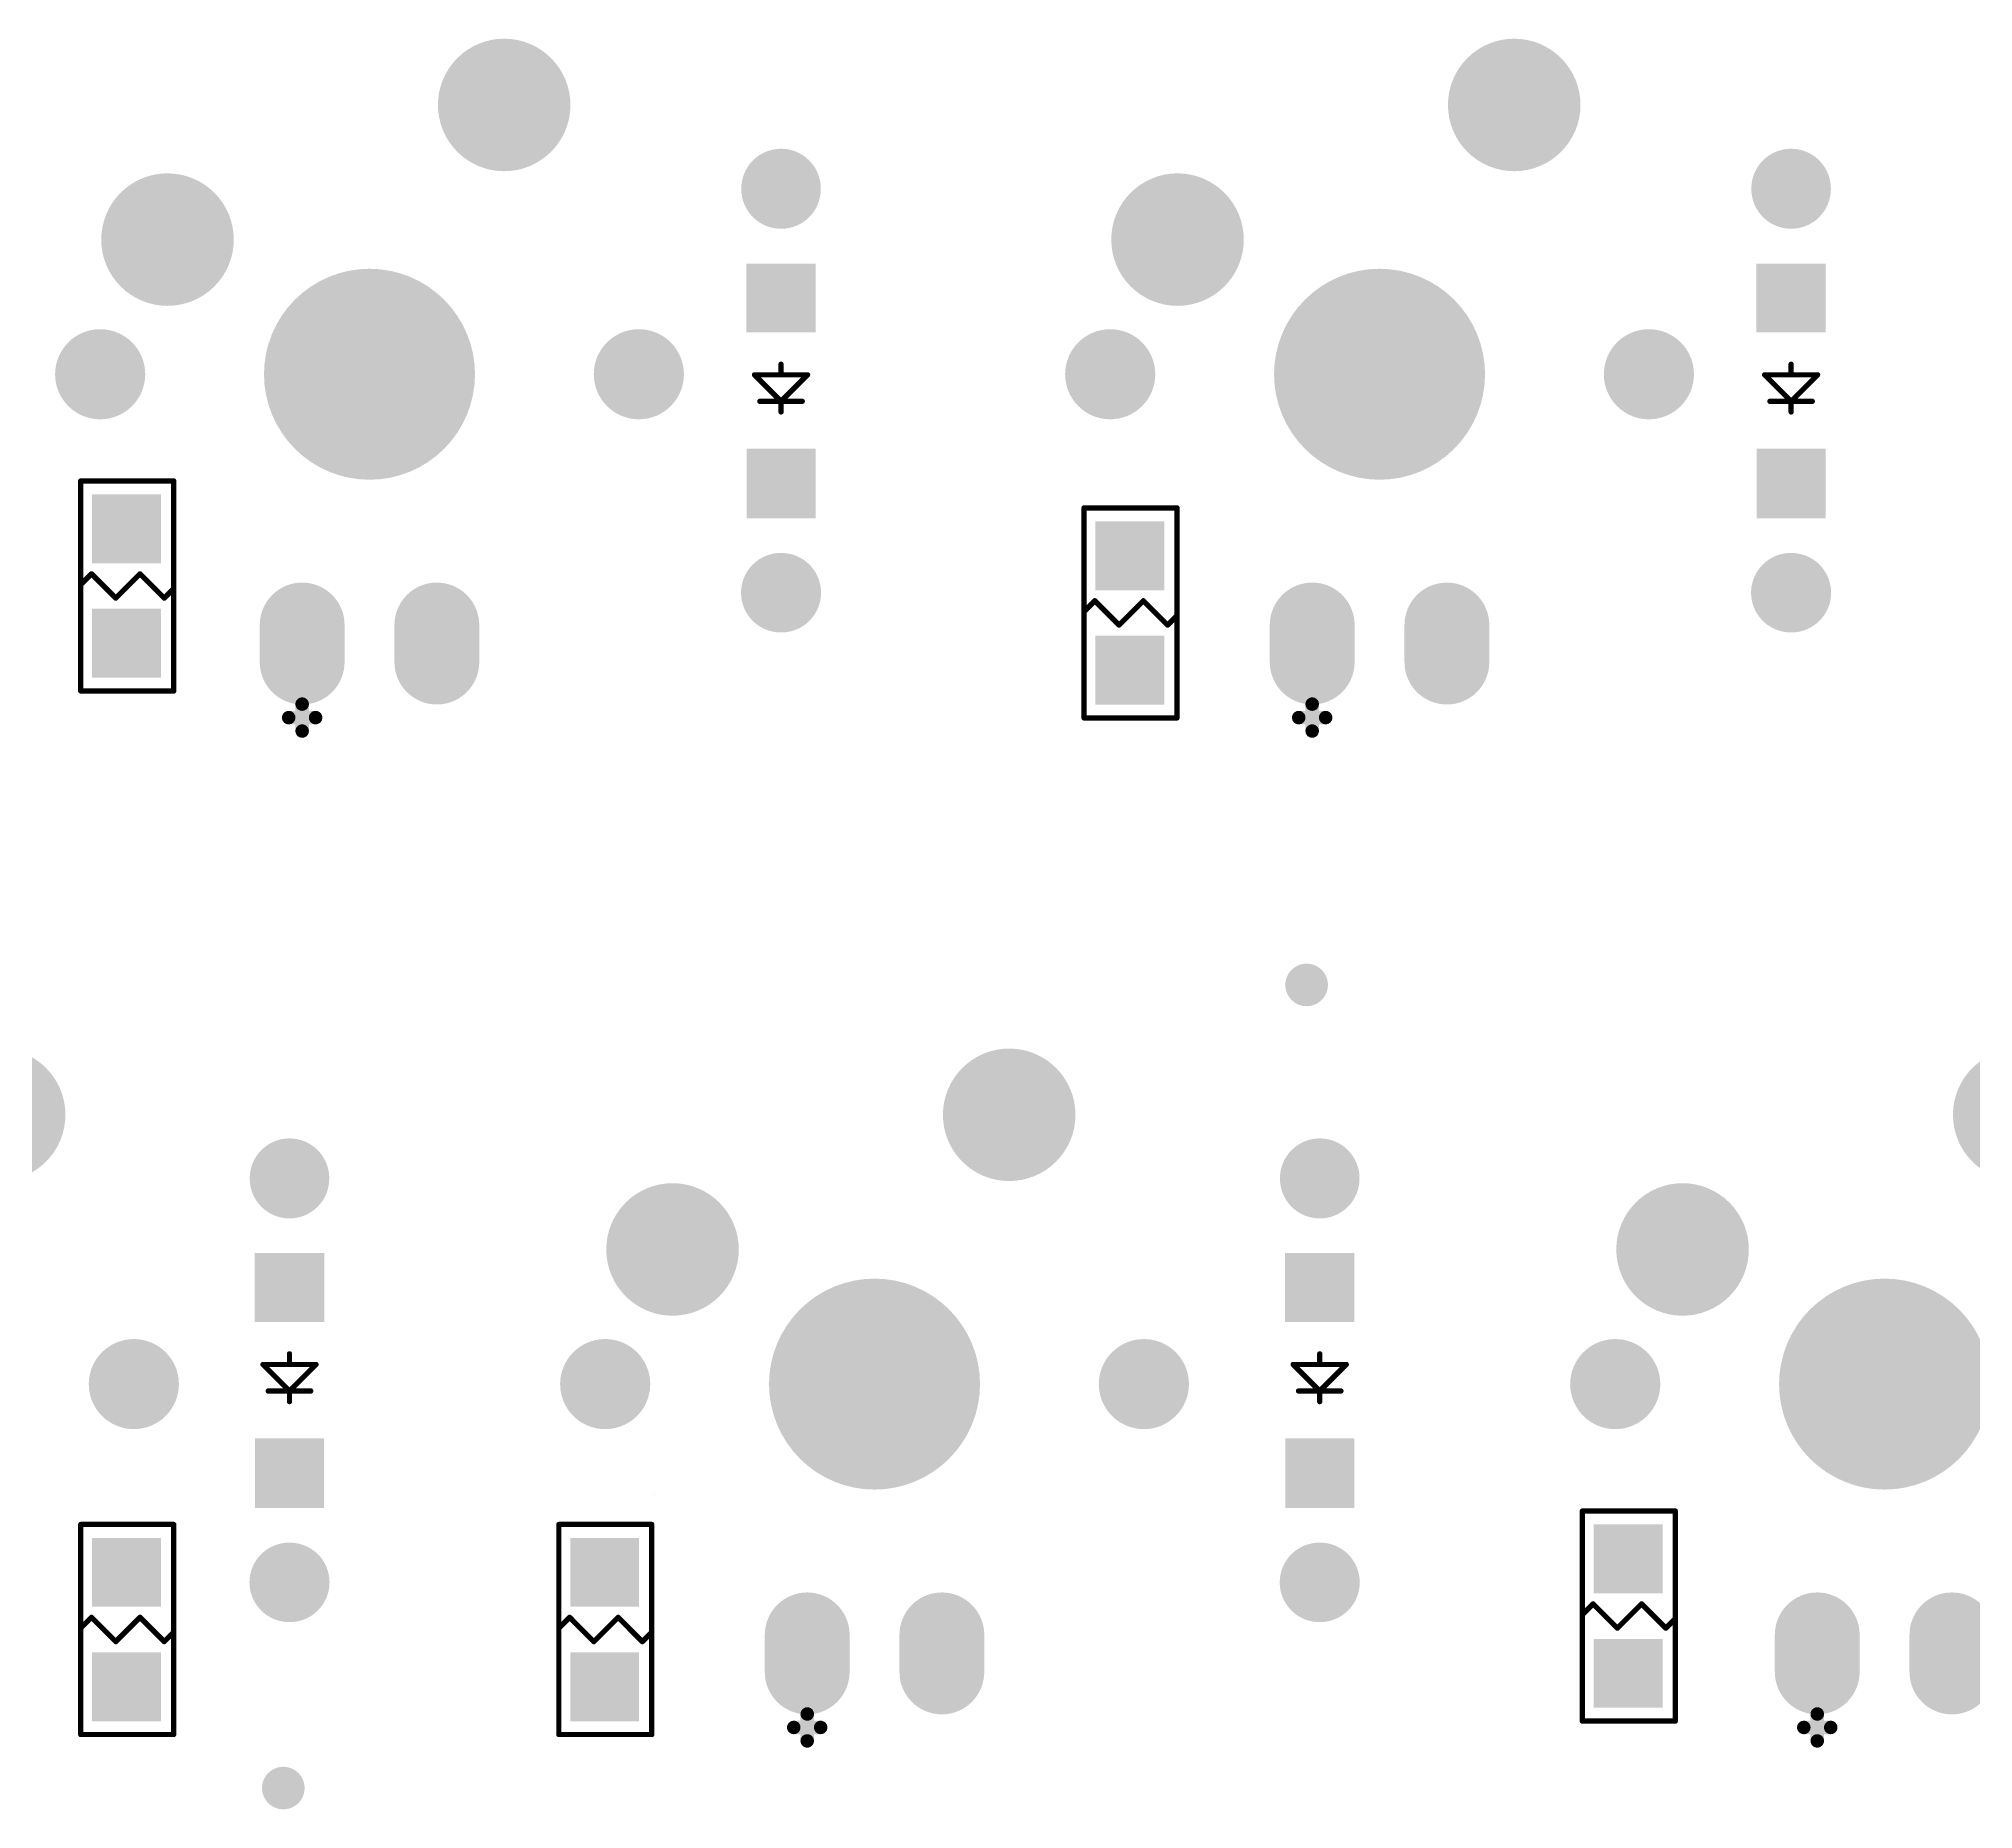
# Model space of a CAD drawing. Extents: x 407 to 769, y 688 to 804.
# Drawn here: x 448.61 to 485.09, y 747.61 to 781.01 of the extents above; entities that cross this region are included whole.
import ezdxf

# ---------------------------------------------------------------- set-up
doc = ezdxf.new("R2010")
doc.units = 0
doc.layers.get('0').update_dxf_attribs({"linetype": 'CONTINUOUS'})
for name, color, linetype in [('BOTTOMOVERLAY', 54, 'CONTINUOUS'), ('BOTTOMPASTE', 16, 'CONTINUOUS'), ('BOTTOMSOLDER', 6, 'CONTINUOUS'), ('MULTILAYER', 9, 'CONTINUOUS'), ('TOPSOLDER', 216, 'CONTINUOUS')]:
    doc.layers.add(name, color=color, linetype=linetype)

# ---------------------------------------------------------------- blocks, each defined once
blk = doc.blocks.new('IN4148G_B_81')
at = {"layer": 'BOTTOMOVERLAY', "const_width": 0.1}
for points in [[(0, 0.4), (0, 0.2)], [(0, 0.2), (-0.5, -0.3)], [(0.4, 0.2), (-0.4, 0.2)], [(0.5, -0.3), (0, 0.2)], [(0.5, -0.3), (-0.5, -0.3)], [(0, -0.3), (0, -0.5)]]:
    blk.add_lwpolyline(points, dxfattribs=at)
at = {"layer": 'BOTTOMOVERLAY', "const_width": 0.05}
for points in [[(-0.025, 0.4, 1), (0.025, 0.4, 1)], [(-0.425, 0.2, 1), (-0.375, 0.2, 1)], [(-0.025, 0.2, 1), (0.025, 0.2, 1)], [(-0.025, 0.2, 1), (0.025, 0.2, 1)], [(-0.025, 0.2, 1), (0.025, 0.2, 1)], [(0.375, 0.2, 1), (0.425, 0.2, 1)], [(-0.525, -0.3, 1), (-0.475, -0.3, 1)], [(-0.525, -0.3, 1), (-0.475, -0.3, 1)], [(-0.025, -0.3, 1), (0.025, -0.3, 1)], [(0.475, -0.3, 1), (0.525, -0.3, 1)], [(0.475, -0.3, 1), (0.525, -0.3, 1)], [(-0.025, -0.5, 1), (0.025, -0.5, 1)]]:
    blk.add_lwpolyline(points, format="xyb", close=True, dxfattribs=at)
at = {"layer": 'BOTTOMPASTE'}
for points in [[(-0.65, 1.095), (0.65, 1.095), (-0.65, 2.405), (0.65, 2.405)], [(-0.655, -2.4), (0.655, -2.4), (-0.655, -1.1), (0.655, -1.1)]]:
    blk.add_solid(points, dxfattribs=at)
at = {"layer": 'BOTTOMSOLDER', "const_width": 1.5}
for points in [[(0.005, 3.81), (-0.005, 3.81)], [(0, -3.805), (0, -3.815)]]:
    blk.add_lwpolyline(points, dxfattribs=at)
at = {"layer": 'BOTTOMSOLDER', "const_width": 0.75}
for points in [[(-0.38, 3.81, 1), (0.37, 3.81, 1)], [(-0.37, 3.81, 1), (0.38, 3.81, 1)], [(-0.375, -3.805, 1), (0.375, -3.805, 1)], [(-0.375, -3.815, 1), (0.375, -3.815, 1)]]:
    blk.add_lwpolyline(points, format="xyb", close=True, dxfattribs=at)
at = {"layer": 'BOTTOMSOLDER'}
for points in [[(-0.65, 1.095), (0.65, 1.095), (-0.65, 2.405), (0.65, 2.405)], [(-0.655, -2.4), (0.655, -2.4), (-0.655, -1.1), (0.655, -1.1)]]:
    blk.add_solid(points, dxfattribs=at)
at = {"layer": 'MULTILAYER', "const_width": 1.5}
for points in [[(0.005, 3.81), (-0.005, 3.81)], [(0, -3.805), (0, -3.815)]]:
    blk.add_lwpolyline(points, dxfattribs=at)
at = {"layer": 'MULTILAYER', "const_width": 0.75}
for points in [[(-0.38, 3.81, 1), (0.37, 3.81, 1)], [(-0.37, 3.81, 1), (0.38, 3.81, 1)], [(-0.375, -3.805, 1), (0.375, -3.805, 1)], [(-0.375, -3.815, 1), (0.375, -3.815, 1)]]:
    blk.add_lwpolyline(points, format="xyb", close=True, dxfattribs=at)
blk = doc.blocks.new('IN4148G_B_82')
at = {"layer": 'BOTTOMOVERLAY', "const_width": 0.1}
for points in [[(0, 0.4), (0, 0.2)], [(0, 0.2), (-0.5, -0.3)], [(0.4, 0.2), (-0.4, 0.2)], [(0.5, -0.3), (0, 0.2)], [(0.5, -0.3), (-0.5, -0.3)], [(0, -0.3), (0, -0.5)]]:
    blk.add_lwpolyline(points, dxfattribs=at)
at = {"layer": 'BOTTOMOVERLAY', "const_width": 0.05}
for points in [[(-0.025, 0.4, 1), (0.025, 0.4, 1)], [(-0.425, 0.2, 1), (-0.375, 0.2, 1)], [(-0.025, 0.2, 1), (0.025, 0.2, 1)], [(-0.025, 0.2, 1), (0.025, 0.2, 1)], [(-0.025, 0.2, 1), (0.025, 0.2, 1)], [(0.375, 0.2, 1), (0.425, 0.2, 1)], [(-0.525, -0.3, 1), (-0.475, -0.3, 1)], [(-0.525, -0.3, 1), (-0.475, -0.3, 1)], [(-0.025, -0.3, 1), (0.025, -0.3, 1)], [(0.475, -0.3, 1), (0.525, -0.3, 1)], [(0.475, -0.3, 1), (0.525, -0.3, 1)], [(-0.025, -0.5, 1), (0.025, -0.5, 1)]]:
    blk.add_lwpolyline(points, format="xyb", close=True, dxfattribs=at)
at = {"layer": 'BOTTOMPASTE'}
for points in [[(-0.65, 1.095), (0.65, 1.095), (-0.65, 2.405), (0.65, 2.405)], [(-0.655, -2.4), (0.655, -2.4), (-0.655, -1.1), (0.655, -1.1)]]:
    blk.add_solid(points, dxfattribs=at)
at = {"layer": 'BOTTOMSOLDER', "const_width": 1.5}
for points in [[(0.005, 3.81), (-0.005, 3.81)], [(0, -3.805), (0, -3.815)]]:
    blk.add_lwpolyline(points, dxfattribs=at)
at = {"layer": 'BOTTOMSOLDER', "const_width": 0.75}
for points in [[(-0.38, 3.81, 1), (0.37, 3.81, 1)], [(-0.37, 3.81, 1), (0.38, 3.81, 1)], [(-0.375, -3.805, 1), (0.375, -3.805, 1)], [(-0.375, -3.815, 1), (0.375, -3.815, 1)]]:
    blk.add_lwpolyline(points, format="xyb", close=True, dxfattribs=at)
at = {"layer": 'BOTTOMSOLDER'}
for points in [[(-0.65, 1.095), (0.65, 1.095), (-0.65, 2.405), (0.65, 2.405)], [(-0.655, -2.4), (0.655, -2.4), (-0.655, -1.1), (0.655, -1.1)]]:
    blk.add_solid(points, dxfattribs=at)
at = {"layer": 'MULTILAYER', "const_width": 1.5}
for points in [[(0.005, 3.81), (-0.005, 3.81)], [(0, -3.805), (0, -3.815)]]:
    blk.add_lwpolyline(points, dxfattribs=at)
at = {"layer": 'MULTILAYER', "const_width": 0.75}
for points in [[(-0.38, 3.81, 1), (0.37, 3.81, 1)], [(-0.37, 3.81, 1), (0.38, 3.81, 1)], [(-0.375, -3.805, 1), (0.375, -3.805, 1)], [(-0.375, -3.815, 1), (0.375, -3.815, 1)]]:
    blk.add_lwpolyline(points, format="xyb", close=True, dxfattribs=at)
blk = doc.blocks.new('IN4148G_B_100')
at = {"layer": 'BOTTOMOVERLAY', "const_width": 0.1}
for points in [[(0, 0.4), (0, 0.2)], [(0, 0.2), (-0.5, -0.3)], [(0.4, 0.2), (-0.4, 0.2)], [(0.5, -0.3), (0, 0.2)], [(0.5, -0.3), (-0.5, -0.3)], [(0, -0.3), (0, -0.5)]]:
    blk.add_lwpolyline(points, dxfattribs=at)
at = {"layer": 'BOTTOMOVERLAY', "const_width": 0.05}
for points in [[(-0.025, 0.4, 1), (0.025, 0.4, 1)], [(-0.425, 0.2, 1), (-0.375, 0.2, 1)], [(-0.025, 0.2, 1), (0.025, 0.2, 1)], [(-0.025, 0.2, 1), (0.025, 0.2, 1)], [(-0.025, 0.2, 1), (0.025, 0.2, 1)], [(0.375, 0.2, 1), (0.425, 0.2, 1)], [(-0.525, -0.3, 1), (-0.475, -0.3, 1)], [(-0.525, -0.3, 1), (-0.475, -0.3, 1)], [(-0.025, -0.3, 1), (0.025, -0.3, 1)], [(0.475, -0.3, 1), (0.525, -0.3, 1)], [(0.475, -0.3, 1), (0.525, -0.3, 1)], [(-0.025, -0.5, 1), (0.025, -0.5, 1)]]:
    blk.add_lwpolyline(points, format="xyb", close=True, dxfattribs=at)
at = {"layer": 'BOTTOMPASTE'}
for points in [[(-0.65, 1.095), (0.65, 1.095), (-0.65, 2.405), (0.65, 2.405)], [(-0.655, -2.4), (0.655, -2.4), (-0.655, -1.1), (0.655, -1.1)]]:
    blk.add_solid(points, dxfattribs=at)
at = {"layer": 'BOTTOMSOLDER', "const_width": 1.5}
for points in [[(0.005, 3.81), (-0.005, 3.81)], [(0, -3.805), (0, -3.815)]]:
    blk.add_lwpolyline(points, dxfattribs=at)
at = {"layer": 'BOTTOMSOLDER', "const_width": 0.75}
for points in [[(-0.38, 3.81, 1), (0.37, 3.81, 1)], [(-0.37, 3.81, 1), (0.38, 3.81, 1)], [(-0.375, -3.805, 1), (0.375, -3.805, 1)], [(-0.375, -3.815, 1), (0.375, -3.815, 1)]]:
    blk.add_lwpolyline(points, format="xyb", close=True, dxfattribs=at)
at = {"layer": 'BOTTOMSOLDER'}
for points in [[(-0.65, 1.095), (0.65, 1.095), (-0.65, 2.405), (0.65, 2.405)], [(-0.655, -2.4), (0.655, -2.4), (-0.655, -1.1), (0.655, -1.1)]]:
    blk.add_solid(points, dxfattribs=at)
at = {"layer": 'MULTILAYER', "const_width": 1.5}
for points in [[(0.005, 3.81), (-0.005, 3.81)], [(0, -3.805), (0, -3.815)]]:
    blk.add_lwpolyline(points, dxfattribs=at)
at = {"layer": 'MULTILAYER', "const_width": 0.75}
for points in [[(-0.38, 3.81, 1), (0.37, 3.81, 1)], [(-0.37, 3.81, 1), (0.38, 3.81, 1)], [(-0.375, -3.805, 1), (0.375, -3.805, 1)], [(-0.375, -3.815, 1), (0.375, -3.815, 1)]]:
    blk.add_lwpolyline(points, format="xyb", close=True, dxfattribs=at)
blk = doc.blocks.new('IN4148G_B_101')
at = {"layer": 'BOTTOMOVERLAY', "const_width": 0.1}
for points in [[(0, 0.4), (0, 0.2)], [(0, 0.2), (-0.5, -0.3)], [(0.4, 0.2), (-0.4, 0.2)], [(0.5, -0.3), (0, 0.2)], [(0.5, -0.3), (-0.5, -0.3)], [(0, -0.3), (0, -0.5)]]:
    blk.add_lwpolyline(points, dxfattribs=at)
at = {"layer": 'BOTTOMOVERLAY', "const_width": 0.05}
for points in [[(-0.025, 0.4, 1), (0.025, 0.4, 1)], [(-0.425, 0.2, 1), (-0.375, 0.2, 1)], [(-0.025, 0.2, 1), (0.025, 0.2, 1)], [(-0.025, 0.2, 1), (0.025, 0.2, 1)], [(-0.025, 0.2, 1), (0.025, 0.2, 1)], [(0.375, 0.2, 1), (0.425, 0.2, 1)], [(-0.525, -0.3, 1), (-0.475, -0.3, 1)], [(-0.525, -0.3, 1), (-0.475, -0.3, 1)], [(-0.025, -0.3, 1), (0.025, -0.3, 1)], [(0.475, -0.3, 1), (0.525, -0.3, 1)], [(0.475, -0.3, 1), (0.525, -0.3, 1)], [(-0.025, -0.5, 1), (0.025, -0.5, 1)]]:
    blk.add_lwpolyline(points, format="xyb", close=True, dxfattribs=at)
at = {"layer": 'BOTTOMPASTE'}
for points in [[(-0.65, 1.095), (0.65, 1.095), (-0.65, 2.405), (0.65, 2.405)], [(-0.655, -2.4), (0.655, -2.4), (-0.655, -1.1), (0.655, -1.1)]]:
    blk.add_solid(points, dxfattribs=at)
at = {"layer": 'BOTTOMSOLDER', "const_width": 1.5}
for points in [[(0.005, 3.81), (-0.005, 3.81)], [(0, -3.805), (0, -3.815)]]:
    blk.add_lwpolyline(points, dxfattribs=at)
at = {"layer": 'BOTTOMSOLDER', "const_width": 0.75}
for points in [[(-0.38, 3.81, 1), (0.37, 3.81, 1)], [(-0.37, 3.81, 1), (0.38, 3.81, 1)], [(-0.375, -3.805, 1), (0.375, -3.805, 1)], [(-0.375, -3.815, 1), (0.375, -3.815, 1)]]:
    blk.add_lwpolyline(points, format="xyb", close=True, dxfattribs=at)
at = {"layer": 'BOTTOMSOLDER'}
for points in [[(-0.65, 1.095), (0.65, 1.095), (-0.65, 2.405), (0.65, 2.405)], [(-0.655, -2.4), (0.655, -2.4), (-0.655, -1.1), (0.655, -1.1)]]:
    blk.add_solid(points, dxfattribs=at)
at = {"layer": 'MULTILAYER', "const_width": 1.5}
for points in [[(0.005, 3.81), (-0.005, 3.81)], [(0, -3.805), (0, -3.815)]]:
    blk.add_lwpolyline(points, dxfattribs=at)
at = {"layer": 'MULTILAYER', "const_width": 0.75}
for points in [[(-0.38, 3.81, 1), (0.37, 3.81, 1)], [(-0.37, 3.81, 1), (0.38, 3.81, 1)], [(-0.375, -3.805, 1), (0.375, -3.805, 1)], [(-0.375, -3.815, 1), (0.375, -3.815, 1)]]:
    blk.add_lwpolyline(points, format="xyb", close=True, dxfattribs=at)
blk = doc.blocks.new('MX1UP__B_134')
at = {"layer": 'BOTTOMOVERLAY', "const_width": 0.254}
for points in [[(-1.27, -6.731), (-1.27, -6.223)], [(-1.524, -6.477), (-1.016, -6.477)]]:
    blk.add_lwpolyline(points, dxfattribs=at)
at = {"layer": 'BOTTOMOVERLAY', "const_width": 0.127}
for points in [[(-1.333, -6.223, 1), (-1.206, -6.223, 1)], [(-1.587, -6.477, 1), (-1.46, -6.477, 1)], [(-1.079, -6.477, 1), (-0.952, -6.477, 1)], [(-1.333, -6.731, 1), (-1.206, -6.731, 1)]]:
    blk.add_lwpolyline(points, format="xyb", close=True, dxfattribs=at)
at = {"layer": 'BOTTOMSOLDER'}
for points, const_width in [([(1.915, 5.08, 1), (3.165, 5.08, 1)], 1.25), ([(-4.435, 2.54, 1), (-3.185, 2.54, 1)], 1.25), ([(-0.995, 0, 1), (0.995, 0, 1)], 1.99), ([(-5.505, 0, 1), (-4.655, 0, 1)], 0.85), ([(4.655, 0, 1), (5.505, 0, 1)], 0.85), ([(-1.67, -4.73, 1), (-0.87, -4.73, 1)], 0.8), ([(0.87, -4.73, 1), (1.67, -4.73, 1)], 0.8), ([(-1.67, -5.43, 1), (-0.87, -5.43, 1)], 0.8), ([(0.87, -5.43, 1), (1.67, -5.43, 1)], 0.8)]:
    blk.add_lwpolyline(points, format="xyb", close=True, dxfattribs=dict(at, const_width=const_width))
at = {"layer": 'BOTTOMSOLDER', "const_width": 1.6}
for points in [[(-1.27, -5.43), (-1.27, -4.73)], [(1.27, -5.43), (1.27, -4.73)]]:
    blk.add_lwpolyline(points, dxfattribs=at)
at = {"layer": 'MULTILAYER'}
for points, const_width in [([(1.915, 5.08, 1), (3.165, 5.08, 1)], 1.25), ([(-4.435, 2.54, 1), (-3.185, 2.54, 1)], 1.25), ([(-0.995, 0, 1), (0.995, 0, 1)], 1.99), ([(-5.505, 0, 1), (-4.655, 0, 1)], 0.85), ([(4.655, 0, 1), (5.505, 0, 1)], 0.85), ([(-1.67, -4.73, 1), (-0.87, -4.73, 1)], 0.8), ([(0.87, -4.73, 1), (1.67, -4.73, 1)], 0.8), ([(-1.67, -5.43, 1), (-0.87, -5.43, 1)], 0.8), ([(0.87, -5.43, 1), (1.67, -5.43, 1)], 0.8)]:
    blk.add_lwpolyline(points, format="xyb", close=True, dxfattribs=dict(at, const_width=const_width))
at = {"layer": 'MULTILAYER', "const_width": 1.6}
for points in [[(-1.27, -5.43), (-1.27, -4.73)], [(1.27, -5.43), (1.27, -4.73)]]:
    blk.add_lwpolyline(points, dxfattribs=at)
at = {"layer": 'TOPSOLDER'}
for points, const_width in [([(1.915, 5.08, 1), (3.165, 5.08, 1)], 1.25), ([(-4.435, 2.54, 1), (-3.185, 2.54, 1)], 1.25), ([(-0.995, 0, 1), (0.995, 0, 1)], 1.99), ([(-5.505, 0, 1), (-4.655, 0, 1)], 0.85), ([(4.655, 0, 1), (5.505, 0, 1)], 0.85), ([(-1.67, -4.73, 1), (-0.87, -4.73, 1)], 0.8), ([(0.87, -4.73, 1), (1.67, -4.73, 1)], 0.8), ([(-1.67, -5.43, 1), (-0.87, -5.43, 1)], 0.8), ([(0.87, -5.43, 1), (1.67, -5.43, 1)], 0.8)]:
    blk.add_lwpolyline(points, format="xyb", close=True, dxfattribs=dict(at, const_width=const_width))
at = {"layer": 'TOPSOLDER', "const_width": 1.6}
for points in [[(-1.27, -5.43), (-1.27, -4.73)], [(1.27, -5.43), (1.27, -4.73)]]:
    blk.add_lwpolyline(points, dxfattribs=at)
blk = doc.blocks.new('R0805_B_207')
at = {"layer": 'BOTTOMOVERLAY', "const_width": 0.1}
for points in [[(-0.889, 1.981), (0.864, 1.981)], [(-0.889, -1.981), (-0.889, 1.981)], [(0.864, -1.981), (0.864, 1.981)], [(-0.889, 0.025), (-0.686, 0.229)], [(-0.686, 0.229), (-0.229, -0.229)], [(-0.229, -0.229), (0, 0)], [(0, 0), (0.229, 0.229)], [(0.229, 0.229), (0.686, -0.229)], [(0.686, -0.229), (0.864, -0.051)], [(-0.889, -1.981), (0.864, -1.981)]]:
    blk.add_lwpolyline(points, dxfattribs=at)
at = {"layer": 'BOTTOMOVERLAY', "const_width": 0.05}
for points in [[(-0.914, 1.981, 1), (-0.864, 1.981, 1)], [(-0.914, 1.981, 1), (-0.864, 1.981, 1)], [(0.839, 1.981, 1), (0.889, 1.981, 1)], [(0.839, 1.981, 1), (0.889, 1.981, 1)], [(-0.914, 0.025, 1), (-0.864, 0.025, 1)], [(-0.711, 0.229, 1), (-0.661, 0.229, 1)], [(-0.711, 0.229, 1), (-0.661, 0.229, 1)], [(-0.025, 0, 1), (0.025, 0, 1)], [(-0.025, 0, 1), (0.025, 0, 1)], [(0.204, 0.229, 1), (0.254, 0.229, 1)], [(0.204, 0.229, 1), (0.254, 0.229, 1)], [(-0.254, -0.229, 1), (-0.204, -0.229, 1)], [(-0.254, -0.229, 1), (-0.204, -0.229, 1)], [(0.661, -0.229, 1), (0.711, -0.229, 1)], [(0.661, -0.229, 1), (0.711, -0.229, 1)], [(0.839, -0.051, 1), (0.889, -0.051, 1)], [(-0.914, -1.981, 1), (-0.864, -1.981, 1)], [(-0.914, -1.981, 1), (-0.864, -1.981, 1)], [(0.839, -1.981, 1), (0.889, -1.981, 1)], [(0.839, -1.981, 1), (0.889, -1.981, 1)]]:
    blk.add_lwpolyline(points, format="xyb", close=True, dxfattribs=at)
at = {"layer": 'BOTTOMPASTE'}
for points in [[(0.625, 0.428), (0.625, 1.728), (-0.675, 0.428), (-0.675, 1.728)], [(0.625, -1.731), (0.625, -0.431), (-0.675, -1.731), (-0.675, -0.431)]]:
    blk.add_solid(points, dxfattribs=at)
at = {"layer": 'BOTTOMSOLDER'}
for points in [[(0.625, 0.428), (0.625, 1.728), (-0.675, 0.428), (-0.675, 1.728)], [(0.625, -1.731), (0.625, -0.431), (-0.675, -1.731), (-0.675, -0.431)]]:
    blk.add_solid(points, dxfattribs=at)
blk = doc.blocks.new('R0805_B_208')
at = {"layer": 'BOTTOMOVERLAY', "const_width": 0.1}
for points in [[(-0.889, 1.981), (0.864, 1.981)], [(-0.889, -1.981), (-0.889, 1.981)], [(0.864, -1.981), (0.864, 1.981)], [(-0.889, 0.025), (-0.686, 0.229)], [(-0.686, 0.229), (-0.229, -0.229)], [(-0.229, -0.229), (0, 0)], [(0, 0), (0.229, 0.229)], [(0.229, 0.229), (0.686, -0.229)], [(0.686, -0.229), (0.864, -0.051)], [(-0.889, -1.981), (0.864, -1.981)]]:
    blk.add_lwpolyline(points, dxfattribs=at)
at = {"layer": 'BOTTOMOVERLAY', "const_width": 0.05}
for points in [[(-0.914, 1.981, 1), (-0.864, 1.981, 1)], [(-0.914, 1.981, 1), (-0.864, 1.981, 1)], [(0.839, 1.981, 1), (0.889, 1.981, 1)], [(0.839, 1.981, 1), (0.889, 1.981, 1)], [(-0.914, 0.025, 1), (-0.864, 0.025, 1)], [(-0.711, 0.229, 1), (-0.661, 0.229, 1)], [(-0.711, 0.229, 1), (-0.661, 0.229, 1)], [(-0.025, 0, 1), (0.025, 0, 1)], [(-0.025, 0, 1), (0.025, 0, 1)], [(0.204, 0.229, 1), (0.254, 0.229, 1)], [(0.204, 0.229, 1), (0.254, 0.229, 1)], [(-0.254, -0.229, 1), (-0.204, -0.229, 1)], [(-0.254, -0.229, 1), (-0.204, -0.229, 1)], [(0.661, -0.229, 1), (0.711, -0.229, 1)], [(0.661, -0.229, 1), (0.711, -0.229, 1)], [(0.839, -0.051, 1), (0.889, -0.051, 1)], [(-0.914, -1.981, 1), (-0.864, -1.981, 1)], [(-0.914, -1.981, 1), (-0.864, -1.981, 1)], [(0.839, -1.981, 1), (0.889, -1.981, 1)], [(0.839, -1.981, 1), (0.889, -1.981, 1)]]:
    blk.add_lwpolyline(points, format="xyb", close=True, dxfattribs=at)
at = {"layer": 'BOTTOMPASTE'}
for points in [[(0.625, 0.428), (0.625, 1.728), (-0.675, 0.428), (-0.675, 1.728)], [(0.625, -1.731), (0.625, -0.431), (-0.675, -1.731), (-0.675, -0.431)]]:
    blk.add_solid(points, dxfattribs=at)
at = {"layer": 'BOTTOMSOLDER'}
for points in [[(0.625, 0.428), (0.625, 1.728), (-0.675, 0.428), (-0.675, 1.728)], [(0.625, -1.731), (0.625, -0.431), (-0.675, -1.731), (-0.675, -0.431)]]:
    blk.add_solid(points, dxfattribs=at)
blk = doc.blocks.new('R0805_B_221')
at = {"layer": 'BOTTOMOVERLAY', "const_width": 0.1}
for points in [[(-0.889, 1.981), (0.864, 1.981)], [(-0.889, -1.981), (-0.889, 1.981)], [(0.864, -1.981), (0.864, 1.981)], [(-0.889, 0.025), (-0.686, 0.229)], [(-0.686, 0.229), (-0.229, -0.229)], [(-0.229, -0.229), (0, 0)], [(0, 0), (0.229, 0.229)], [(0.229, 0.229), (0.686, -0.229)], [(0.686, -0.229), (0.864, -0.051)], [(-0.889, -1.981), (0.864, -1.981)]]:
    blk.add_lwpolyline(points, dxfattribs=at)
at = {"layer": 'BOTTOMOVERLAY', "const_width": 0.05}
for points in [[(-0.914, 1.981, 1), (-0.864, 1.981, 1)], [(-0.914, 1.981, 1), (-0.864, 1.981, 1)], [(0.839, 1.981, 1), (0.889, 1.981, 1)], [(0.839, 1.981, 1), (0.889, 1.981, 1)], [(-0.914, 0.025, 1), (-0.864, 0.025, 1)], [(-0.711, 0.229, 1), (-0.661, 0.229, 1)], [(-0.711, 0.229, 1), (-0.661, 0.229, 1)], [(-0.025, 0, 1), (0.025, 0, 1)], [(-0.025, 0, 1), (0.025, 0, 1)], [(0.204, 0.229, 1), (0.254, 0.229, 1)], [(0.204, 0.229, 1), (0.254, 0.229, 1)], [(-0.254, -0.229, 1), (-0.204, -0.229, 1)], [(-0.254, -0.229, 1), (-0.204, -0.229, 1)], [(0.661, -0.229, 1), (0.711, -0.229, 1)], [(0.661, -0.229, 1), (0.711, -0.229, 1)], [(0.839, -0.051, 1), (0.889, -0.051, 1)], [(-0.914, -1.981, 1), (-0.864, -1.981, 1)], [(-0.914, -1.981, 1), (-0.864, -1.981, 1)], [(0.839, -1.981, 1), (0.889, -1.981, 1)], [(0.839, -1.981, 1), (0.889, -1.981, 1)]]:
    blk.add_lwpolyline(points, format="xyb", close=True, dxfattribs=at)
at = {"layer": 'BOTTOMPASTE'}
for points in [[(0.625, 0.428), (0.625, 1.728), (-0.675, 0.428), (-0.675, 1.728)], [(0.625, -1.731), (0.625, -0.431), (-0.675, -1.731), (-0.675, -0.431)]]:
    blk.add_solid(points, dxfattribs=at)
at = {"layer": 'BOTTOMSOLDER'}
for points in [[(0.625, 0.428), (0.625, 1.728), (-0.675, 0.428), (-0.675, 1.728)], [(0.625, -1.731), (0.625, -0.431), (-0.675, -1.731), (-0.675, -0.431)]]:
    blk.add_solid(points, dxfattribs=at)
blk = doc.blocks.new('R0805_B_222')
at = {"layer": 'BOTTOMOVERLAY', "const_width": 0.1}
for points in [[(-0.889, 1.981), (0.864, 1.981)], [(-0.889, -1.981), (-0.889, 1.981)], [(0.864, -1.981), (0.864, 1.981)], [(-0.889, 0.025), (-0.686, 0.229)], [(-0.686, 0.229), (-0.229, -0.229)], [(-0.229, -0.229), (0, 0)], [(0, 0), (0.229, 0.229)], [(0.229, 0.229), (0.686, -0.229)], [(0.686, -0.229), (0.864, -0.051)], [(-0.889, -1.981), (0.864, -1.981)]]:
    blk.add_lwpolyline(points, dxfattribs=at)
at = {"layer": 'BOTTOMOVERLAY', "const_width": 0.05}
for points in [[(-0.914, 1.981, 1), (-0.864, 1.981, 1)], [(-0.914, 1.981, 1), (-0.864, 1.981, 1)], [(0.839, 1.981, 1), (0.889, 1.981, 1)], [(0.839, 1.981, 1), (0.889, 1.981, 1)], [(-0.914, 0.025, 1), (-0.864, 0.025, 1)], [(-0.711, 0.229, 1), (-0.661, 0.229, 1)], [(-0.711, 0.229, 1), (-0.661, 0.229, 1)], [(-0.025, 0, 1), (0.025, 0, 1)], [(-0.025, 0, 1), (0.025, 0, 1)], [(0.204, 0.229, 1), (0.254, 0.229, 1)], [(0.204, 0.229, 1), (0.254, 0.229, 1)], [(-0.254, -0.229, 1), (-0.204, -0.229, 1)], [(-0.254, -0.229, 1), (-0.204, -0.229, 1)], [(0.661, -0.229, 1), (0.711, -0.229, 1)], [(0.661, -0.229, 1), (0.711, -0.229, 1)], [(0.839, -0.051, 1), (0.889, -0.051, 1)], [(-0.914, -1.981, 1), (-0.864, -1.981, 1)], [(-0.914, -1.981, 1), (-0.864, -1.981, 1)], [(0.839, -1.981, 1), (0.889, -1.981, 1)], [(0.839, -1.981, 1), (0.889, -1.981, 1)]]:
    blk.add_lwpolyline(points, format="xyb", close=True, dxfattribs=at)
at = {"layer": 'BOTTOMPASTE'}
for points in [[(0.625, 0.428), (0.625, 1.728), (-0.675, 0.428), (-0.675, 1.728)], [(0.625, -1.731), (0.625, -0.431), (-0.675, -1.731), (-0.675, -0.431)]]:
    blk.add_solid(points, dxfattribs=at)
at = {"layer": 'BOTTOMSOLDER'}
for points in [[(0.625, 0.428), (0.625, 1.728), (-0.675, 0.428), (-0.675, 1.728)], [(0.625, -1.731), (0.625, -0.431), (-0.675, -1.731), (-0.675, -0.431)]]:
    blk.add_solid(points, dxfattribs=at)
blk = doc.blocks.new('R0805_B_223')
at = {"layer": 'BOTTOMOVERLAY', "const_width": 0.1}
for points in [[(-0.889, 1.981), (0.864, 1.981)], [(-0.889, -1.981), (-0.889, 1.981)], [(0.864, -1.981), (0.864, 1.981)], [(-0.889, 0.025), (-0.686, 0.229)], [(-0.686, 0.229), (-0.229, -0.229)], [(-0.229, -0.229), (0, 0)], [(0, 0), (0.229, 0.229)], [(0.229, 0.229), (0.686, -0.229)], [(0.686, -0.229), (0.864, -0.051)], [(-0.889, -1.981), (0.864, -1.981)]]:
    blk.add_lwpolyline(points, dxfattribs=at)
at = {"layer": 'BOTTOMOVERLAY', "const_width": 0.05}
for points in [[(-0.914, 1.981, 1), (-0.864, 1.981, 1)], [(-0.914, 1.981, 1), (-0.864, 1.981, 1)], [(0.839, 1.981, 1), (0.889, 1.981, 1)], [(0.839, 1.981, 1), (0.889, 1.981, 1)], [(-0.914, 0.025, 1), (-0.864, 0.025, 1)], [(-0.711, 0.229, 1), (-0.661, 0.229, 1)], [(-0.711, 0.229, 1), (-0.661, 0.229, 1)], [(-0.025, 0, 1), (0.025, 0, 1)], [(-0.025, 0, 1), (0.025, 0, 1)], [(0.204, 0.229, 1), (0.254, 0.229, 1)], [(0.204, 0.229, 1), (0.254, 0.229, 1)], [(-0.254, -0.229, 1), (-0.204, -0.229, 1)], [(-0.254, -0.229, 1), (-0.204, -0.229, 1)], [(0.661, -0.229, 1), (0.711, -0.229, 1)], [(0.661, -0.229, 1), (0.711, -0.229, 1)], [(0.839, -0.051, 1), (0.889, -0.051, 1)], [(-0.914, -1.981, 1), (-0.864, -1.981, 1)], [(-0.914, -1.981, 1), (-0.864, -1.981, 1)], [(0.839, -1.981, 1), (0.889, -1.981, 1)], [(0.839, -1.981, 1), (0.889, -1.981, 1)]]:
    blk.add_lwpolyline(points, format="xyb", close=True, dxfattribs=at)
at = {"layer": 'BOTTOMPASTE'}
for points in [[(0.625, 0.428), (0.625, 1.728), (-0.675, 0.428), (-0.675, 1.728)], [(0.625, -1.731), (0.625, -0.431), (-0.675, -1.731), (-0.675, -0.431)]]:
    blk.add_solid(points, dxfattribs=at)
at = {"layer": 'BOTTOMSOLDER'}
for points in [[(0.625, 0.428), (0.625, 1.728), (-0.675, 0.428), (-0.675, 1.728)], [(0.625, -1.731), (0.625, -0.431), (-0.675, -1.731), (-0.675, -0.431)]]:
    blk.add_solid(points, dxfattribs=at)
blk = doc.blocks.new('MX1UP__B_266')
at = {"layer": 'BOTTOMOVERLAY', "const_width": 0.254}
for points in [[(-1.27, -6.731), (-1.27, -6.223)], [(-1.524, -6.477), (-1.016, -6.477)]]:
    blk.add_lwpolyline(points, dxfattribs=at)
at = {"layer": 'BOTTOMOVERLAY', "const_width": 0.127}
for points in [[(-1.333, -6.223, 1), (-1.206, -6.223, 1)], [(-1.587, -6.477, 1), (-1.46, -6.477, 1)], [(-1.079, -6.477, 1), (-0.952, -6.477, 1)], [(-1.333, -6.731, 1), (-1.206, -6.731, 1)]]:
    blk.add_lwpolyline(points, format="xyb", close=True, dxfattribs=at)
at = {"layer": 'BOTTOMSOLDER'}
for points, const_width in [([(1.915, 5.08, 1), (3.165, 5.08, 1)], 1.25), ([(-4.435, 2.54, 1), (-3.185, 2.54, 1)], 1.25), ([(-0.995, 0, 1), (0.995, 0, 1)], 1.99), ([(-5.505, 0, 1), (-4.655, 0, 1)], 0.85), ([(4.655, 0, 1), (5.505, 0, 1)], 0.85), ([(-1.67, -4.73, 1), (-0.87, -4.73, 1)], 0.8), ([(0.87, -4.73, 1), (1.67, -4.73, 1)], 0.8), ([(-1.67, -5.43, 1), (-0.87, -5.43, 1)], 0.8), ([(0.87, -5.43, 1), (1.67, -5.43, 1)], 0.8)]:
    blk.add_lwpolyline(points, format="xyb", close=True, dxfattribs=dict(at, const_width=const_width))
at = {"layer": 'BOTTOMSOLDER', "const_width": 1.6}
for points in [[(-1.27, -5.43), (-1.27, -4.73)], [(1.27, -5.43), (1.27, -4.73)]]:
    blk.add_lwpolyline(points, dxfattribs=at)
at = {"layer": 'MULTILAYER'}
for points, const_width in [([(1.915, 5.08, 1), (3.165, 5.08, 1)], 1.25), ([(-4.435, 2.54, 1), (-3.185, 2.54, 1)], 1.25), ([(-0.995, 0, 1), (0.995, 0, 1)], 1.99), ([(-5.505, 0, 1), (-4.655, 0, 1)], 0.85), ([(4.655, 0, 1), (5.505, 0, 1)], 0.85), ([(-1.67, -4.73, 1), (-0.87, -4.73, 1)], 0.8), ([(0.87, -4.73, 1), (1.67, -4.73, 1)], 0.8), ([(-1.67, -5.43, 1), (-0.87, -5.43, 1)], 0.8), ([(0.87, -5.43, 1), (1.67, -5.43, 1)], 0.8)]:
    blk.add_lwpolyline(points, format="xyb", close=True, dxfattribs=dict(at, const_width=const_width))
at = {"layer": 'MULTILAYER', "const_width": 1.6}
for points in [[(-1.27, -5.43), (-1.27, -4.73)], [(1.27, -5.43), (1.27, -4.73)]]:
    blk.add_lwpolyline(points, dxfattribs=at)
at = {"layer": 'TOPSOLDER'}
for points, const_width in [([(1.915, 5.08, 1), (3.165, 5.08, 1)], 1.25), ([(-4.435, 2.54, 1), (-3.185, 2.54, 1)], 1.25), ([(-0.995, 0, 1), (0.995, 0, 1)], 1.99), ([(-5.505, 0, 1), (-4.655, 0, 1)], 0.85), ([(4.655, 0, 1), (5.505, 0, 1)], 0.85), ([(-1.67, -4.73, 1), (-0.87, -4.73, 1)], 0.8), ([(0.87, -4.73, 1), (1.67, -4.73, 1)], 0.8), ([(-1.67, -5.43, 1), (-0.87, -5.43, 1)], 0.8), ([(0.87, -5.43, 1), (1.67, -5.43, 1)], 0.8)]:
    blk.add_lwpolyline(points, format="xyb", close=True, dxfattribs=dict(at, const_width=const_width))
at = {"layer": 'TOPSOLDER', "const_width": 1.6}
for points in [[(-1.27, -5.43), (-1.27, -4.73)], [(1.27, -5.43), (1.27, -4.73)]]:
    blk.add_lwpolyline(points, dxfattribs=at)
blk = doc.blocks.new('MX1UP__B_330')
at = {"layer": 'BOTTOMOVERLAY', "const_width": 0.254}
for points in [[(-1.27, -6.731), (-1.27, -6.223)], [(-1.524, -6.477), (-1.016, -6.477)]]:
    blk.add_lwpolyline(points, dxfattribs=at)
at = {"layer": 'BOTTOMOVERLAY', "const_width": 0.127}
for points in [[(-1.333, -6.223, 1), (-1.206, -6.223, 1)], [(-1.587, -6.477, 1), (-1.46, -6.477, 1)], [(-1.079, -6.477, 1), (-0.952, -6.477, 1)], [(-1.333, -6.731, 1), (-1.206, -6.731, 1)]]:
    blk.add_lwpolyline(points, format="xyb", close=True, dxfattribs=at)
at = {"layer": 'BOTTOMSOLDER'}
for points, const_width in [([(1.915, 5.08, 1), (3.165, 5.08, 1)], 1.25), ([(-4.435, 2.54, 1), (-3.185, 2.54, 1)], 1.25), ([(-0.995, 0, 1), (0.995, 0, 1)], 1.99), ([(-5.505, 0, 1), (-4.655, 0, 1)], 0.85), ([(4.655, 0, 1), (5.505, 0, 1)], 0.85), ([(-1.67, -4.73, 1), (-0.87, -4.73, 1)], 0.8), ([(0.87, -4.73, 1), (1.67, -4.73, 1)], 0.8), ([(-1.67, -5.43, 1), (-0.87, -5.43, 1)], 0.8), ([(0.87, -5.43, 1), (1.67, -5.43, 1)], 0.8)]:
    blk.add_lwpolyline(points, format="xyb", close=True, dxfattribs=dict(at, const_width=const_width))
at = {"layer": 'BOTTOMSOLDER', "const_width": 1.6}
for points in [[(-1.27, -5.43), (-1.27, -4.73)], [(1.27, -5.43), (1.27, -4.73)]]:
    blk.add_lwpolyline(points, dxfattribs=at)
at = {"layer": 'MULTILAYER'}
for points, const_width in [([(1.915, 5.08, 1), (3.165, 5.08, 1)], 1.25), ([(-4.435, 2.54, 1), (-3.185, 2.54, 1)], 1.25), ([(-0.995, 0, 1), (0.995, 0, 1)], 1.99), ([(-5.505, 0, 1), (-4.655, 0, 1)], 0.85), ([(4.655, 0, 1), (5.505, 0, 1)], 0.85), ([(-1.67, -4.73, 1), (-0.87, -4.73, 1)], 0.8), ([(0.87, -4.73, 1), (1.67, -4.73, 1)], 0.8), ([(-1.67, -5.43, 1), (-0.87, -5.43, 1)], 0.8), ([(0.87, -5.43, 1), (1.67, -5.43, 1)], 0.8)]:
    blk.add_lwpolyline(points, format="xyb", close=True, dxfattribs=dict(at, const_width=const_width))
at = {"layer": 'MULTILAYER', "const_width": 1.6}
for points in [[(-1.27, -5.43), (-1.27, -4.73)], [(1.27, -5.43), (1.27, -4.73)]]:
    blk.add_lwpolyline(points, dxfattribs=at)
at = {"layer": 'TOPSOLDER'}
for points, const_width in [([(1.915, 5.08, 1), (3.165, 5.08, 1)], 1.25), ([(-4.435, 2.54, 1), (-3.185, 2.54, 1)], 1.25), ([(-0.995, 0, 1), (0.995, 0, 1)], 1.99), ([(-5.505, 0, 1), (-4.655, 0, 1)], 0.85), ([(4.655, 0, 1), (5.505, 0, 1)], 0.85), ([(-1.67, -4.73, 1), (-0.87, -4.73, 1)], 0.8), ([(0.87, -4.73, 1), (1.67, -4.73, 1)], 0.8), ([(-1.67, -5.43, 1), (-0.87, -5.43, 1)], 0.8), ([(0.87, -5.43, 1), (1.67, -5.43, 1)], 0.8)]:
    blk.add_lwpolyline(points, format="xyb", close=True, dxfattribs=dict(at, const_width=const_width))
at = {"layer": 'TOPSOLDER', "const_width": 1.6}
for points in [[(-1.27, -5.43), (-1.27, -4.73)], [(1.27, -5.43), (1.27, -4.73)]]:
    blk.add_lwpolyline(points, dxfattribs=at)
blk = doc.blocks.new('MX1UP__B_358')
at = {"layer": 'BOTTOMOVERLAY', "const_width": 0.254}
for points in [[(-1.27, -6.731), (-1.27, -6.223)], [(-1.524, -6.477), (-1.016, -6.477)]]:
    blk.add_lwpolyline(points, dxfattribs=at)
at = {"layer": 'BOTTOMOVERLAY', "const_width": 0.127}
for points in [[(-1.334, -6.223, 1), (-1.207, -6.223, 1)], [(-1.588, -6.477, 1), (-1.461, -6.477, 1)], [(-1.08, -6.477, 1), (-0.953, -6.477, 1)], [(-1.334, -6.731, 1), (-1.207, -6.731, 1)]]:
    blk.add_lwpolyline(points, format="xyb", close=True, dxfattribs=at)
at = {"layer": 'BOTTOMSOLDER'}
for points, const_width in [([(1.915, 5.08, 1), (3.165, 5.08, 1)], 1.25), ([(-4.435, 2.54, 1), (-3.185, 2.54, 1)], 1.25), ([(-0.995, 0, 1), (0.995, 0, 1)], 1.99), ([(-5.505, 0, 1), (-4.655, 0, 1)], 0.85), ([(4.655, 0, 1), (5.505, 0, 1)], 0.85), ([(-1.67, -4.73, 1), (-0.87, -4.73, 1)], 0.8), ([(0.87, -4.73, 1), (1.67, -4.73, 1)], 0.8), ([(-1.67, -5.43, 1), (-0.87, -5.43, 1)], 0.8), ([(0.87, -5.43, 1), (1.67, -5.43, 1)], 0.8)]:
    blk.add_lwpolyline(points, format="xyb", close=True, dxfattribs=dict(at, const_width=const_width))
at = {"layer": 'BOTTOMSOLDER', "const_width": 1.6}
for points in [[(-1.27, -5.43), (-1.27, -4.73)], [(1.27, -5.43), (1.27, -4.73)]]:
    blk.add_lwpolyline(points, dxfattribs=at)
at = {"layer": 'MULTILAYER'}
for points, const_width in [([(1.915, 5.08, 1), (3.165, 5.08, 1)], 1.25), ([(-4.435, 2.54, 1), (-3.185, 2.54, 1)], 1.25), ([(-0.995, 0, 1), (0.995, 0, 1)], 1.99), ([(-5.505, 0, 1), (-4.655, 0, 1)], 0.85), ([(4.655, 0, 1), (5.505, 0, 1)], 0.85), ([(-1.67, -4.73, 1), (-0.87, -4.73, 1)], 0.8), ([(0.87, -4.73, 1), (1.67, -4.73, 1)], 0.8), ([(-1.67, -5.43, 1), (-0.87, -5.43, 1)], 0.8), ([(0.87, -5.43, 1), (1.67, -5.43, 1)], 0.8)]:
    blk.add_lwpolyline(points, format="xyb", close=True, dxfattribs=dict(at, const_width=const_width))
at = {"layer": 'MULTILAYER', "const_width": 1.6}
for points in [[(-1.27, -5.43), (-1.27, -4.73)], [(1.27, -5.43), (1.27, -4.73)]]:
    blk.add_lwpolyline(points, dxfattribs=at)
at = {"layer": 'TOPSOLDER'}
for points, const_width in [([(1.915, 5.08, 1), (3.165, 5.08, 1)], 1.25), ([(-4.435, 2.54, 1), (-3.185, 2.54, 1)], 1.25), ([(-0.995, 0, 1), (0.995, 0, 1)], 1.99), ([(-5.505, 0, 1), (-4.655, 0, 1)], 0.85), ([(4.655, 0, 1), (5.505, 0, 1)], 0.85), ([(-1.67, -4.73, 1), (-0.87, -4.73, 1)], 0.8), ([(0.87, -4.73, 1), (1.67, -4.73, 1)], 0.8), ([(-1.67, -5.43, 1), (-0.87, -5.43, 1)], 0.8), ([(0.87, -5.43, 1), (1.67, -5.43, 1)], 0.8)]:
    blk.add_lwpolyline(points, format="xyb", close=True, dxfattribs=dict(at, const_width=const_width))
at = {"layer": 'TOPSOLDER', "const_width": 1.6}
for points in [[(-1.27, -5.43), (-1.27, -4.73)], [(1.27, -5.43), (1.27, -4.73)]]:
    blk.add_lwpolyline(points, dxfattribs=at)
blk = doc.blocks.new('MX1UP__B_359')
at = {"layer": 'BOTTOMOVERLAY', "const_width": 0.254}
for points in [[(-1.27, -6.731), (-1.27, -6.223)], [(-1.524, -6.477), (-1.016, -6.477)]]:
    blk.add_lwpolyline(points, dxfattribs=at)
at = {"layer": 'BOTTOMOVERLAY', "const_width": 0.127}
for points in [[(-1.334, -6.223, 1), (-1.207, -6.223, 1)], [(-1.588, -6.477, 1), (-1.461, -6.477, 1)], [(-1.08, -6.477, 1), (-0.953, -6.477, 1)], [(-1.334, -6.731, 1), (-1.207, -6.731, 1)]]:
    blk.add_lwpolyline(points, format="xyb", close=True, dxfattribs=at)
at = {"layer": 'BOTTOMSOLDER'}
for points, const_width in [([(1.915, 5.08, 1), (3.165, 5.08, 1)], 1.25), ([(-4.435, 2.54, 1), (-3.185, 2.54, 1)], 1.25), ([(-0.995, 0, 1), (0.995, 0, 1)], 1.99), ([(-5.505, 0, 1), (-4.655, 0, 1)], 0.85), ([(4.655, 0, 1), (5.505, 0, 1)], 0.85), ([(-1.67, -4.73, 1), (-0.87, -4.73, 1)], 0.8), ([(0.87, -4.73, 1), (1.67, -4.73, 1)], 0.8), ([(-1.67, -5.43, 1), (-0.87, -5.43, 1)], 0.8), ([(0.87, -5.43, 1), (1.67, -5.43, 1)], 0.8)]:
    blk.add_lwpolyline(points, format="xyb", close=True, dxfattribs=dict(at, const_width=const_width))
at = {"layer": 'BOTTOMSOLDER', "const_width": 1.6}
for points in [[(-1.27, -5.43), (-1.27, -4.73)], [(1.27, -5.43), (1.27, -4.73)]]:
    blk.add_lwpolyline(points, dxfattribs=at)
at = {"layer": 'MULTILAYER'}
for points, const_width in [([(1.915, 5.08, 1), (3.165, 5.08, 1)], 1.25), ([(-4.435, 2.54, 1), (-3.185, 2.54, 1)], 1.25), ([(-0.995, 0, 1), (0.995, 0, 1)], 1.99), ([(-5.505, 0, 1), (-4.655, 0, 1)], 0.85), ([(4.655, 0, 1), (5.505, 0, 1)], 0.85), ([(-1.67, -4.73, 1), (-0.87, -4.73, 1)], 0.8), ([(0.87, -4.73, 1), (1.67, -4.73, 1)], 0.8), ([(-1.67, -5.43, 1), (-0.87, -5.43, 1)], 0.8), ([(0.87, -5.43, 1), (1.67, -5.43, 1)], 0.8)]:
    blk.add_lwpolyline(points, format="xyb", close=True, dxfattribs=dict(at, const_width=const_width))
at = {"layer": 'MULTILAYER', "const_width": 1.6}
for points in [[(-1.27, -5.43), (-1.27, -4.73)], [(1.27, -5.43), (1.27, -4.73)]]:
    blk.add_lwpolyline(points, dxfattribs=at)
at = {"layer": 'TOPSOLDER'}
for points, const_width in [([(1.915, 5.08, 1), (3.165, 5.08, 1)], 1.25), ([(-4.435, 2.54, 1), (-3.185, 2.54, 1)], 1.25), ([(-0.995, 0, 1), (0.995, 0, 1)], 1.99), ([(-5.505, 0, 1), (-4.655, 0, 1)], 0.85), ([(4.655, 0, 1), (5.505, 0, 1)], 0.85), ([(-1.67, -4.73, 1), (-0.87, -4.73, 1)], 0.8), ([(0.87, -4.73, 1), (1.67, -4.73, 1)], 0.8), ([(-1.67, -5.43, 1), (-0.87, -5.43, 1)], 0.8), ([(0.87, -5.43, 1), (1.67, -5.43, 1)], 0.8)]:
    blk.add_lwpolyline(points, format="xyb", close=True, dxfattribs=dict(at, const_width=const_width))
at = {"layer": 'TOPSOLDER', "const_width": 1.6}
for points in [[(-1.27, -5.43), (-1.27, -4.73)], [(1.27, -5.43), (1.27, -4.73)]]:
    blk.add_lwpolyline(points, dxfattribs=at)

msp = doc.modelspace()

# ---------------------------------------------------------------- linework, layer by layer
at = {"layer": 'BOTTOMSOLDER', "const_width": 0.402}
for points in [[(472.32, 763.161, 1), (472.721, 763.161, 1)], [(453.02, 748.011, 1), (453.421, 748.011, 1)]]:
    msp.add_lwpolyline(points, format="xyb", close=True, dxfattribs=at)
at = {"layer": 'MULTILAYER', "const_width": 0.3}
for points in [[(472.371, 763.161, 1), (472.671, 763.161, 1)], [(453.071, 748.011, 1), (453.371, 748.011, 1)]]:
    msp.add_lwpolyline(points, format="xyb", close=True, dxfattribs=at)
at = {"layer": 'TOPSOLDER', "const_width": 0.402}
for points in [[(472.32, 763.161, 1), (472.721, 763.161, 1)], [(453.02, 748.011, 1), (453.421, 748.011, 1)]]:
    msp.add_lwpolyline(points, format="xyb", close=True, dxfattribs=at)

# ---------------------------------------------------------------- block references
for name, p in [('MX1UP__B_359', (454.846, 774.681)), ('MX1UP__B_358', (473.896, 774.681)), ('MX1UP__B_266', (445.321, 755.631)), ('MX1UP__B_134', (464.371, 755.631)), ('MX1UP__B_330', (483.421, 755.631))]:
    msp.add_blockref(name, p)
for name, p, rotation in [('IN4148G_B_101', (462.608, 774.37), 180), ('IN4148G_B_100', (481.658, 774.37), 180), ('R0805_B_208', (450.289, 770.687), 360), ('R0805_B_207', (469.212, 770.179), 360), ('IN4148G_B_82', (453.337, 755.701), 180), ('IN4148G_B_81', (472.768, 755.701), 180), ('R0805_B_221', (478.61, 751.256), 360), ('R0805_B_223', (450.289, 751.002), 360), ('R0805_B_222', (459.306, 751.002), 360)]:
    msp.add_blockref(name, p, dxfattribs=dict(rotation=rotation))

# ---------------------------------------------------------------- texts
at = {"layer": 'BOTTOMOVERLAY', "text_generation_flag": 2}
for s, rotation, p in [('D115', 360, (463.751, 779.577)), ('D116', 360, (482.801, 779.577)), ('R69', 360, (470.129, 772.719)), ('2@', 180, (454.084, 772.268)), ('3#', 180, (473.134, 772.268)), ('R68', 180, (450.924, 768.401)), ('D133', 360, (454.48, 760.908)), ('D134', 360, (473.911, 760.908)), ('R52', 360, (451.206, 753.542)), ('R53', 360, (460.223, 753.542)), ('R54', 360, (479.527, 753.796)), ('W', 180, (463.99, 753.218)), ('E', 180, (483.294, 753.218))]:
    msp.add_text(s, height=0.001, rotation=rotation, dxfattribs=at).set_placement(p)

doc.saveas('drawing.dxf')
